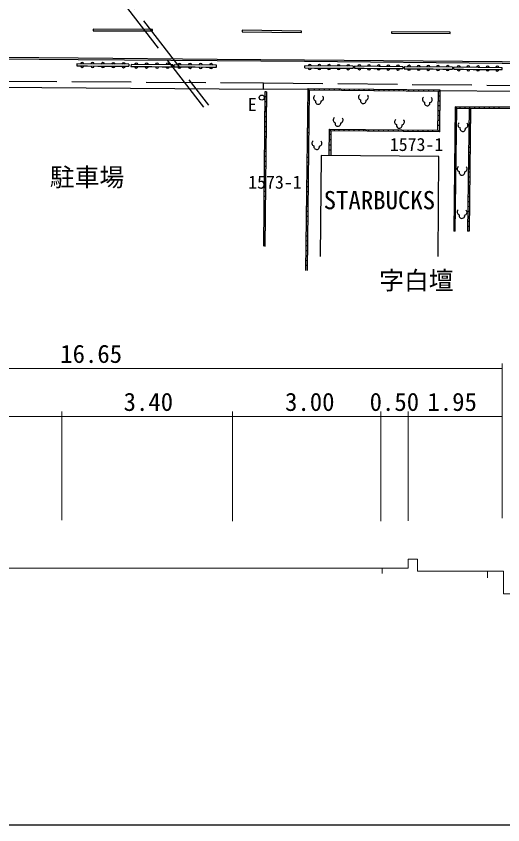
# Model space of a CAD drawing. Units: millimetres, scale not verified. Extents: x 40000 to 680000, y 20000 to 380000.
# Drawn here: x 191989 to 241020, y 205000 to 286538 of the extents above; entities that cross this region are included whole.
import ezdxf
from ezdxf.enums import TextEntityAlignment as Align

# ---------------------------------------------------------------- set-up
doc = ezdxf.new("R2010")
doc.units = ezdxf.units.MM
doc.header["$LTSCALE"] = 1000
doc.linetypes.add('DASHED', pattern=[7.5, 6, -1.5])
for name, color, linetype, lineweight in [('M-BGD', 7, 'Continuous', 25), ('M-BGD-EXST', 7, 'Continuous', 25), ('M-BMK-HTXT', 7, 'Continuous', 13), ('M-STR-HTXT', 7, 'Continuous', 13), ('M-STR-STRC', 7, 'Continuous', 25), ('M-TTL-BAND', 7, 'Continuous', 25)]:
    doc.layers.add(name, color=color, linetype=linetype, lineweight=lineweight)
doc.styles.add('ＭＳ ゴシック', font='')
doc.styles.get('ＭＳ ゴシック').set_extended_font_data('MS Gothic')

msp = doc.modelspace()

# ---------------------------------------------------------------- linework, layer by layer
at = {"layer": 'M-BGD', "linetype": 'DASHED'}
for p, q in [((195664, 297959), (211371, 277570)), ((210902, 277352), (195553, 297314)), ((190085, 279999), (216898, 279808))]:
    msp.add_line(p, q, dxfattribs=at)
at = {"layer": 'M-BGD'}
for p, q in [((198114, 281728), (198113, 281528)), ((198113, 281528), (199158, 281520)), ((203343, 281686), (198114, 281728)), ((199158, 281520), (200204, 281512)), ((200204, 281512), (201250, 281503)), ((201250, 281503), (202296, 281495)), ((202296, 281495), (203342, 281486)), ((203343, 281686), (203342, 281486)), ((203558, 281665), (203556, 281465)), ((203556, 281465), (204609, 281458)), ((207767, 281638), (203558, 281665)), ((204609, 281458), (205661, 281452)), ((205661, 281452), (206713, 281445)), ((206713, 281445), (207765, 281438)), ((207765, 281438), (207767, 281638)), ((207910, 281436), (207911, 281636)), ((207910, 281436), (208972, 281427)), ((212162, 281598), (207911, 281636)), ((208972, 281427), (210035, 281417)), ((210035, 281417), (211098, 281408)), ((211098, 281408), (212161, 281398)), ((212161, 281398), (212162, 281598)), ((221085, 281317), (221086, 281517)), ((221085, 281317), (222053, 281311)), ((225930, 281485), (221086, 281517)), ((222053, 281311), (223022, 281304)), ((225930, 281485), (225929, 281285)), ((226082, 281490), (226080, 281290)), ((230949, 281446), (226082, 281490)), ((230949, 281446), (230947, 281246)), ((231082, 281441), (231080, 281241)), ((235953, 281396), (231082, 281441)), ((235953, 281396), (235951, 281196)), ((236091, 281195), (236093, 281395)), ((240953, 281345), (236093, 281395)), ((240951, 281145), (240953, 281345)), ((223022, 281304), (223991, 281298)), ((223991, 281298), (224960, 281291)), ((224960, 281291), (225929, 281285)), ((226080, 281290), (227053, 281281)), ((227053, 281281), (228027, 281272)), ((228027, 281272), (229000, 281263)), ((229000, 281263), (229974, 281254)), ((229974, 281254), (230947, 281246)), ((231080, 281241), (232055, 281232)), ((232055, 281232), (233029, 281223)), ((233029, 281223), (234003, 281214)), ((234003, 281214), (234977, 281205)), ((234977, 281205), (235951, 281196)), ((236091, 281195), (237063, 281185)), ((237063, 281185), (238035, 281175)), ((238035, 281175), (239007, 281165)), ((239007, 281165), (239979, 281155)), ((239979, 281155), (240951, 281145)), ((216894, 279178), (216898, 279808)), ((190080, 279369), (216894, 279178)), ((216892, 279208), (221374, 279165)), ((217046, 278909), (216897, 263331)), ((217196, 278907), (217046, 278909)), ((217196, 278907), (217047, 263330)), ((221374, 279237), (221156, 260894)), ((221523, 279086), (221306, 260892)), ((221374, 279237), (234683, 279104)), ((221523, 279086), (221374, 279237)), ((222025, 279231), (222023, 279081)), ((222525, 279226), (222523, 279076)), ((223025, 279221), (223024, 279071)), ((223525, 279216), (223524, 279066)), ((224026, 279211), (224024, 279061)), ((224526, 279206), (224525, 279056)), ((225026, 279201), (225025, 279051)), ((225527, 279196), (225525, 279046)), ((226027, 279191), (226025, 279041)), ((226527, 279186), (226526, 279036)), ((227028, 279181), (227026, 279031)), ((227528, 279176), (227526, 279026)), ((228028, 279171), (228027, 279021)), ((228528, 279166), (228527, 279016)), ((229029, 279161), (229027, 279011)), ((229529, 279156), (229528, 279006)), ((230029, 279151), (230028, 279001)), ((230530, 279146), (230528, 278996)), ((231030, 279141), (231029, 278991)), ((231530, 279136), (231529, 278986)), ((232031, 279131), (232029, 278981)), ((232531, 279126), (232529, 278976)), ((233031, 279121), (233030, 278971)), ((233532, 279116), (233530, 278966)), ((234032, 279111), (234030, 278961)), ((234683, 279104), (234531, 278956)), ((234683, 279104), (234630, 274885)), ((234682, 279035), (242151, 278962)), ((217191, 278405), (217041, 278406)), ((221513, 278244), (221363, 278246)), ((221519, 278740), (221369, 278742)), ((234675, 278464), (234525, 278466)), ((217182, 277400), (217032, 277401)), ((217187, 277902), (217037, 277904)), ((221501, 277252), (221351, 277254)), ((221507, 277748), (221357, 277750)), ((234662, 277484), (234512, 277486)), ((234668, 277974), (234518, 277976)), ((236228, 277409), (236072, 264867)), ((236377, 277259), (236228, 277409)), ((236228, 277409), (242132, 277384)), ((236720, 277257), (236720, 277407)), ((237212, 277255), (237212, 277405)), ((237619, 277253), (237464, 264849)), ((237769, 277253), (237614, 264847)), ((237704, 277253), (237704, 277403)), ((238196, 277251), (238196, 277401)), ((238688, 277249), (238688, 277399)), ((239179, 277247), (239180, 277397)), ((239671, 277245), (239672, 277395)), ((240163, 277242), (240164, 277392)), ((240655, 277240), (240656, 277390)), ((217177, 276897), (217027, 276899)), ((221495, 276757), (221345, 276758)), ((234650, 276504), (234500, 276506)), ((234656, 276994), (234506, 276996)), ((236372, 276906), (236222, 276907)), ((237763, 276755), (237613, 276757)), ((217167, 275892), (217017, 275894)), ((217172, 276395), (217022, 276396)), ((221483, 275765), (221333, 275767)), ((221489, 276261), (221339, 276263)), ((234644, 276015), (234494, 276016)), ((236360, 275902), (236210, 275904)), ((236366, 276404), (236216, 276406)), ((237750, 275763), (237600, 275765)), ((237756, 276259), (237606, 276261)), ((217158, 274887), (217008, 274889)), ((217163, 275390), (217013, 275391)), ((221477, 275269), (221327, 275271)), ((223701, 274984), (223552, 275136)), ((223701, 274984), (223678, 272486)), ((234630, 274885), (223701, 274984)), ((224047, 274981), (224049, 275131)), ((224544, 274977), (224546, 275127)), ((225041, 274972), (225042, 275122)), ((225538, 274968), (225539, 275118)), ((226035, 274963), (226036, 275113)), ((226531, 274959), (226533, 275109)), ((227028, 274954), (227030, 275104)), ((227525, 274950), (227526, 275100)), ((228022, 274945), (228023, 275095)), ((228519, 274941), (228520, 275091)), ((229015, 274936), (229017, 275086)), ((229512, 274932), (229514, 275082)), ((230009, 274927), (230010, 275077)), ((230506, 274923), (230507, 275073)), ((231003, 274918), (231004, 275068)), ((231499, 274914), (231501, 275064)), ((231996, 274909), (231998, 275059)), ((232493, 274905), (232494, 275055)), ((232990, 274900), (232991, 275050)), ((233487, 274896), (233488, 275046)), ((233983, 274891), (233985, 275041)), ((234630, 274885), (234482, 275037)), ((234638, 275525), (234488, 275527)), ((236347, 274899), (236197, 274901)), ((236353, 275400), (236203, 275402)), ((237744, 275267), (237594, 275269)), ((217153, 274385), (217003, 274386)), ((221466, 274278), (221316, 274280)), ((221471, 274774), (221321, 274775)), ((223692, 274075), (223542, 274076)), ((223697, 274605), (223547, 274606)), ((236341, 274397), (236191, 274399)), ((237732, 274274), (237582, 274276)), ((237738, 274771), (237588, 274772)), ((217143, 273380), (216993, 273381)), ((217148, 273882), (216998, 273884)), ((221454, 273286), (221304, 273288)), ((221460, 273782), (221310, 273784)), ((223688, 273545), (223538, 273547)), ((236328, 273394), (236178, 273396)), ((236335, 273895), (236185, 273897)), ((237719, 273282), (237569, 273284)), ((237725, 273778), (237575, 273780)), ((217134, 272375), (216984, 272376)), ((217139, 272877), (216989, 272879)), ((221448, 272791), (221298, 272792)), ((222722, 272494), (222630, 262316)), ((234582, 272387), (222722, 272494)), ((223683, 273015), (223533, 273017)), ((234490, 262316), (234582, 272387)), ((236316, 272390), (236166, 272392)), ((236322, 272892), (236172, 272894)), ((237713, 272786), (237563, 272788)), ((217129, 271872), (216979, 271874)), ((221436, 271799), (221286, 271801)), ((221442, 272295), (221292, 272297)), ((236309, 271889), (236159, 271890)), ((237700, 271794), (237550, 271795)), ((237707, 272290), (237557, 272292)), ((217119, 270867), (216969, 270869)), ((217124, 271370), (216974, 271371)), ((221424, 270807), (221274, 270809)), ((221430, 271303), (221280, 271305)), ((236297, 270885), (236147, 270887)), ((236303, 271387), (236153, 271389)), ((237688, 270801), (237538, 270803)), ((237694, 271297), (237544, 271299)), ((217115, 270365), (216965, 270366)), ((221418, 270312), (221268, 270313)), ((236291, 270383), (236141, 270385)), ((237682, 270305), (237532, 270307)), ((217105, 269360), (216955, 269361)), ((217110, 269862), (216960, 269864)), ((221407, 269320), (221257, 269322)), ((221412, 269816), (221262, 269818)), ((236278, 269380), (236128, 269382)), ((236284, 269882), (236134, 269884)), ((237669, 269313), (237519, 269315)), ((237676, 269809), (237526, 269811)), ((217095, 268355), (216945, 268356)), ((217100, 268857), (216950, 268859)), ((221395, 268329), (221245, 268330)), ((221401, 268824), (221251, 268826)), ((236265, 268377), (236116, 268378)), ((236272, 268878), (236122, 268880)), ((237657, 268320), (237507, 268322)), ((237663, 268817), (237513, 268818)), ((217090, 267852), (216940, 267854)), ((221389, 267833), (221239, 267835)), ((236259, 267875), (236109, 267877)), ((237651, 267824), (237501, 267826)), ((217081, 266847), (216931, 266849)), ((217086, 267350), (216936, 267351)), ((221377, 266841), (221227, 266843)), ((221383, 267337), (221233, 267339)), ((236247, 266871), (236097, 266873)), ((236253, 267373), (236103, 267375)), ((237638, 266832), (237488, 266834)), ((237645, 267328), (237495, 267330)), ((217071, 265842), (216921, 265844)), ((217076, 266345), (216926, 266346)), ((221365, 265850), (221215, 265852)), ((221371, 266346), (221221, 266347)), ((236234, 265868), (236084, 265870)), ((236240, 266370), (236090, 266372)), ((237626, 265840), (237476, 265841)), ((237632, 266336), (237482, 266338)), ((217066, 265340), (216916, 265341)), ((221359, 265354), (221209, 265356)), ((236228, 265366), (236078, 265368)), ((237620, 265343), (237470, 265345)), ((217057, 264335), (216907, 264336)), ((217062, 264837), (216912, 264839)), ((221348, 264362), (221198, 264364)), ((221354, 264858), (221204, 264860)), ((236222, 264865), (236072, 264867)), ((237614, 264847), (237464, 264849)), ((217052, 263832), (216902, 263834)), ((221336, 263371), (221186, 263373)), ((221342, 263867), (221192, 263869)), ((221330, 262875), (221180, 262877)), ((221318, 261884), (221168, 261885)), ((221324, 262379), (221174, 262381)), ((221312, 261388), (221162, 261390))]:
    msp.add_line(p, q, dxfattribs=at)
at = {"layer": 'M-BGD', "linetype": 'DASHED'}
msp.add_lwpolyline([(216898, 279808), (242219, 279561), (253424, 279447), (277593, 279243)], dxfattribs=at)
at = {"layer": 'M-BGD'}
for points in [[(223528, 272487), (223552, 275136), (234482, 275037), (234531, 278956), (221523, 279086)], [(236222, 264865), (236377, 277259), (242130, 277234)]]:
    msp.add_lwpolyline(points, dxfattribs=at)
for centre, radius, start, end in [((198636, 281550), 176, 188.11133, 350.96772), ((198637, 281698), 176, 8.11133, 170.96772), ((199682, 281542), 176, 188.11133, 350.96772), ((199683, 281689), 176, 8.11133, 170.96772), ((200727, 281534), 176, 188.11133, 350.96772), ((200729, 281681), 176, 8.11133, 170.96772), ((201773, 281525), 176, 188.11124, 350.96781), ((201774, 281673), 176, 8.11133, 170.96772), ((202819, 281517), 176, 188.11124, 350.96781), ((202820, 281664), 176, 8.11133, 170.96772), ((204083, 281489), 178, 188.53964, 350.70106), ((204084, 281634), 178, 8.53946, 170.70287), ((205135, 281483), 178, 188.53882, 350.70195), ((205136, 281627), 178, 8.53874, 170.70367), ((206187, 281476), 178, 188.53874, 350.70367), ((206188, 281621), 178, 8.54062, 170.70178), ((207239, 281469), 178, 188.53946, 350.70287), ((207240, 281614), 178, 8.53964, 170.70106), ((208441, 281461), 180, 188.97366, 350.01419), ((208443, 281602), 180, 8.97447, 170.01331), ((209504, 281452), 180, 188.97447, 350.01331), ((209505, 281592), 180, 8.97178, 170.01607), ((210567, 281442), 180, 188.97447, 350.01331), ((210568, 281583), 180, 8.97366, 170.01419), ((211629, 281433), 180, 188.97258, 350.0152), ((211631, 281574), 180, 8.97366, 170.01419), ((221569, 281326), 162, 183.84248, 355.39982), ((221570, 281502), 162, 3.84171, 175.39891), ((222538, 281319), 162, 183.84171, 355.39891), ((222539, 281496), 162, 3.84168, 175.4007), ((223508, 281489), 162, 3.84171, 175.39891), ((224477, 281483), 162, 3.83981, 175.40081), ((225446, 281476), 162, 3.8426, 175.39794), ((226568, 281473), 163, 3.96551, 174.98508), ((227542, 281464), 163, 3.96471, 174.98595), ((228515, 281455), 163, 3.96471, 174.98595), ((229489, 281446), 163, 3.96551, 174.98508), ((230462, 281437), 163, 3.96658, 174.98585), ((231569, 281424), 163, 4.00239, 174.92834), ((232543, 281415), 163, 4.00239, 174.92834), ((233518, 281406), 163, 4.00049, 174.93024), ((234492, 281397), 163, 4.00239, 174.92834), ((235466, 281388), 163, 4.00239, 174.92834), ((236579, 281377), 162, 3.82792, 175.01684), ((237551, 281367), 162, 3.82875, 175.01416), ((238522, 281358), 162, 3.82872, 175.01596), ((239494, 281348), 162, 3.82784, 175.01692), ((240466, 281338), 162, 3.82875, 175.01416), ((223507, 281313), 162, 183.84171, 355.39891), ((224476, 281307), 162, 183.84171, 355.39891), ((225444, 281300), 162, 183.84171, 355.39891), ((226567, 281298), 163, 183.96471, 354.98595), ((227540, 281289), 163, 183.96551, 354.98508), ((228514, 281281), 163, 183.96662, 354.98405), ((229487, 281272), 163, 183.96662, 354.98405), ((230460, 281263), 163, 183.96741, 354.98317), ((231568, 281250), 163, 184.00239, 354.92834), ((232542, 281241), 163, 184.00049, 354.93024), ((233516, 281232), 163, 184.00239, 354.92834), ((234490, 281222), 163, 184.00239, 354.92834), ((235464, 281213), 163, 184.00239, 354.92834), ((236577, 281202), 162, 183.82875, 355.01416), ((237549, 281192), 162, 183.82875, 355.01416), ((238521, 281182), 162, 183.82792, 355.01684), ((239493, 281173), 162, 183.82875, 355.01416), ((240465, 281163), 162, 183.82872, 355.01596)]:
    msp.add_arc(centre, radius, start, end, dxfattribs=at)
at = {"layer": 'M-BGD-EXST'}
msp.add_circle((216730, 278328), 250, dxfattribs=at)
for centre, radius, start, end in [((222237, 278295), 288, 127.58189, 254.45318), ((222662, 278272), 288, 279.51097, 46.37913), ((226765, 278371), 288, 127.58189, 254.45318), ((226959, 278012), 283, 163.29575, 10.66684), ((227189, 278349), 288, 279.50941, 46.38069), ((233204, 278143), 288, 127.58385, 254.45123), ((233629, 278120), 288, 279.5098, 46.3803), ((222431, 277936), 283, 163.29575, 10.66684), ((233398, 277784), 283, 163.29575, 10.66684), ((224215, 276077), 288, 127.58385, 254.45123), ((224409, 275718), 283, 163.29575, 10.66684), ((224640, 276055), 288, 279.5098, 46.3803), ((230397, 275881), 288, 127.58228, 254.45279), ((230591, 275522), 283, 163.29575, 10.66684), ((230821, 275859), 288, 279.51136, 46.37874), ((236790, 275558), 288, 127.58228, 254.45279), ((237214, 275535), 288, 279.51136, 46.37874), ((236983, 275199), 283, 163.29575, 10.66684), ((222072, 273743), 288, 127.58228, 254.45279), ((222265, 273384), 283, 163.29575, 10.66684), ((222496, 273721), 288, 279.5098, 46.3803), ((236712, 271146), 288, 127.58228, 254.45279), ((236906, 270787), 283, 163.29575, 10.66684), ((237136, 271123), 288, 279.5098, 46.3803), ((236703, 266789), 288, 127.58228, 254.45279), ((237127, 266766), 288, 279.5098, 46.3803), ((236896, 266430), 283, 163.29575, 10.66684)]:
    msp.add_arc(centre, radius, start, end, dxfattribs=at)
at = {"layer": 'M-STR-HTXT'}
for p, q in [((240944, 251527), (240944, 235921)), ((157861, 251027), (240944, 251027)), ((196582, 235705), (196582, 246685)), ((213768, 235602), (213768, 246685)), ((228741, 235602), (228741, 246685)), ((231468, 235654), (231468, 246685)), ((240944, 246185), (157861, 246185)), ((228865, 230347), (228865, 230879)), ((239474, 230584), (239474, 229920))]:
    msp.add_line(p, q, dxfattribs=at)
msp.add_lwpolyline([(150484, 229981), (157256, 229981), (157256, 230894), (171375, 230894), (171375, 232157), (172501, 232157), (172501, 230879), (231487, 230879), (231487, 231797), (232424, 231797), (232424, 230584), (241088, 230584), (241088, 228281), (242184, 228281), (242184, 231595), (242416, 231595), (242416, 236436), (242883, 236436), (242883, 230747), (247133, 230747)], dxfattribs=at)
at = {"layer": 'M-STR-STRC'}
for p, q in [((199732, 285071), (205740, 285059)), ((214745, 284965), (220732, 284890)), ((235704, 284940), (229802, 284973)), ((198246, 282140), (190295, 282210)), ((198247, 282290), (190297, 282360))]:
    msp.add_line(p, q, dxfattribs=at)
for points in [[(205740, 285059), (205740, 285209), (199733, 285221), (199732, 285071)], [(220732, 284890), (220734, 285040), (214747, 285115), (214745, 284965)], [(229802, 284973), (229801, 284823), (235703, 284790), (235704, 284940)], [(319465, 281330), (307767, 281328), (276621, 281484), (254549, 281673), (240951, 281782), (221049, 281965), (212225, 282032), (198246, 282140)], [(319465, 281480), (307767, 281478), (276622, 281634), (254551, 281823), (240953, 281932), (221050, 282115), (212226, 282182), (198247, 282290)]]:
    msp.add_lwpolyline(points, dxfattribs=at)
at = {"layer": 'M-TTL-BAND'}
msp.add_line((40000, 205000), (579000, 205000), dxfattribs=at)

# ---------------------------------------------------------------- texts
at = {"layer": 'M-BGD-EXST', "style": 'ＭＳ ゴシック'}
msp.add_text('E', height=1320, dxfattribs=at).set_placement((215781, 277624), align=Align.MIDDLE_CENTER)
at = {"layer": 'M-BMK-HTXT', "style": 'ＭＳ ゴシック'}
for s, height, p in [('1573-1', 1320, (232327, 273603)), ('駐車場', 1833, (199127, 270300)), ('1573-1', 1320, (218059, 269802)), ('STARBUCKS', 1833, (228584, 267989)), ('字白壇', 1833, (232311, 259887))]:
    msp.add_text(s, height=height, dxfattribs=at).set_placement(p, align=Align.MIDDLE_CENTER)
at = {"layer": 'M-STR-HTXT', "style": 'ＭＳ ゴシック'}
for s, p in [('16.65', (199542, 251027)), ('3.40', (205305, 246185)), ('3.00', (221570, 246185)), ('0.50', (230093, 246185)), ('1.95', (235917, 246185))]:
    msp.add_text(s, height=1833, dxfattribs=at).set_placement(p, align=Align.BOTTOM_CENTER)

doc.saveas('drawing.dxf')
